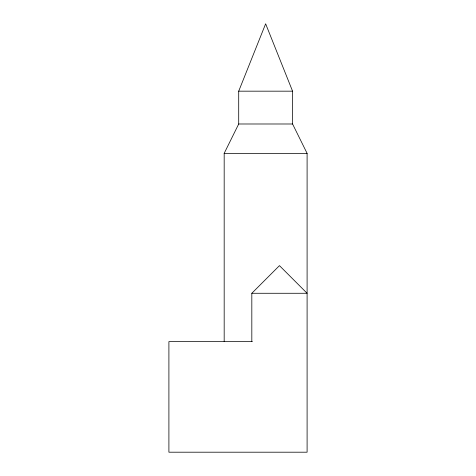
<?xml version="1.0" encoding="UTF-8"?>
<svg xmlns="http://www.w3.org/2000/svg" width="476" height="476" viewBox="0 0 476 476"><rect width="100%" height="100%" fill="white"/><g stroke="black" fill="none" stroke-linecap="round" stroke-linejoin="round"><path stroke-width="0.71" d="M224.178 341.643L224.178 153.355L238.708 123.992L238.708 91.172L265.638 23.8L292.567 91.172L292.567 123.992L307.097 153.355L307.097 452.2L168.903 452.2L168.903 341.643L252.316 341.643M251.822 293.275L279.46 265.638L307.097 293.275L251.822 293.275L251.822 341.643M238.708 91.172L292.567 91.172M238.708 123.992L292.567 123.992M224.178 153.355L307.097 153.355"/></g></svg>
